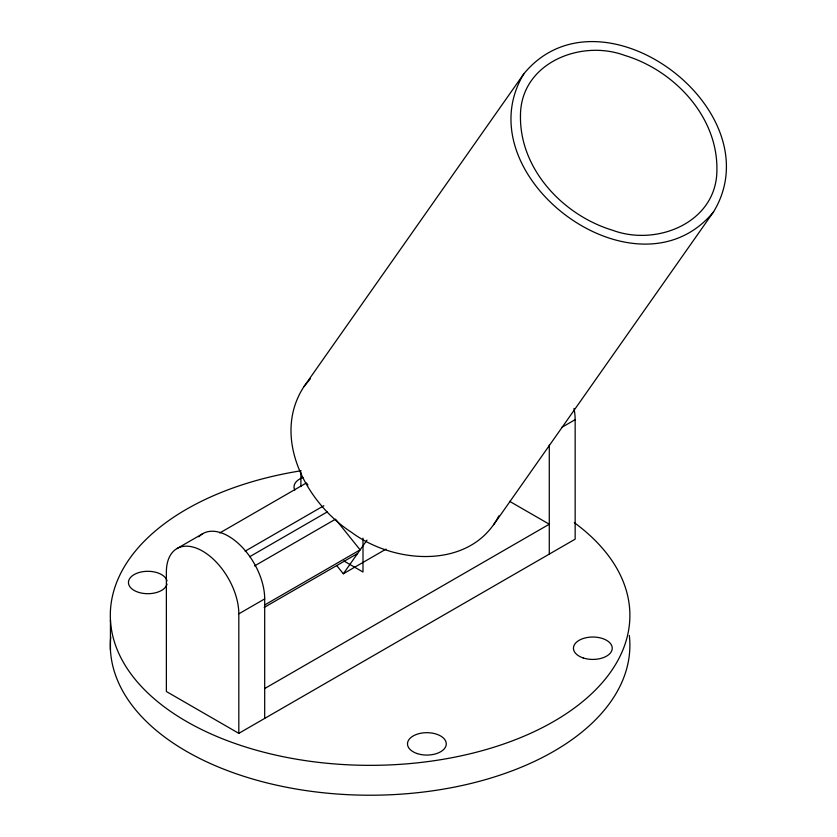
<?xml version="1.0" encoding="UTF-8"?>
<svg xmlns="http://www.w3.org/2000/svg" width="837" height="837" viewBox="0 0 837 837"><rect width="100%" height="100%" fill="white"/><g stroke="black" fill="none" stroke-linecap="round" stroke-linejoin="round"><path stroke-width="1.26" d="M498.883 515.874C471.064 569.934 394.478 564.368 351.645 532.405C306.08 503.1 271.052 437.228 303.873 386.725L523.795 73.865C600.736 -19.858 774.895 110.296 713.584 211.824L493.673 524.684M523.795 73.865C462.484 175.383 636.643 305.536 713.584 211.824M336.798 565.666L343.316 573.784L366.972 540.127M303.873 386.725L310.328 378.784M176.984 548.57L202.847 533.629M219.744 532.97L306.363 482.959L307.953 484.937M245.126 551.175L323.867 505.715M249.604 556.751L327.225 511.941M254.5 565.958L335.491 519.191L360.13 549.857L264.523 605.057M238.817 613.845A51.224 29.577 60 0 0 202.596 551.112A51.224 29.577 60 0 0 166.375 572.016L166.375 691.519L238.817 733.348L238.817 613.845L264.691 598.905A51.224 29.577 60 0 0 239.403 544.437A51.224 29.577 60 0 0 198.84 536.82M561.658 427.456L575.155 419.661A51.224 29.577 60 0 0 573.983 408.446M264.178 607.442L357.545 553.539M343.316 573.784L386.066 549.103M264.691 688.537L549.281 524.224L509.66 501.353M238.817 733.348L575.155 539.164L575.155 419.661M343.808 560.936L362.996 572.016L362.996 538.128M549.281 444.991L549.281 554.094M300.912 472.298L300.912 486.632M264.691 598.905L264.691 718.408M110.442 619.997L110.442 649.878M167.034 584.09A19.387 11.195 0 0 1 137.352 591.916A19.387 11.195 0 0 1 137.352 573.083A19.387 11.195 0 0 1 167.034 580.909M294.812 490.053A19.387 11.195 0 0 1 302.931 477.488M574.276 522.633A259.784 149.98 0 0 1 502.315 744.47A259.784 149.98 0 0 1 130.959 673.952A259.784 149.98 0 0 1 301.132 470.76M629.33 635.44A259.784 149.98 0 0 1 371.471 795.223A259.784 149.98 0 0 1 110.704 637.02M520.468 115.59C519.526 169.21 563.249 215.391 612.653 230.269C656.721 246.727 716.817 222.569 716.901 170.089C717.853 116.479 674.13 70.287 624.716 55.409C580.658 38.962 520.562 63.11 520.468 115.59M583.148 657.924A19.387 11.195 0 0 0 612.234 648.225A19.387 11.195 0 0 0 583.148 638.526A19.387 11.195 0 0 0 583.148 657.924M417.182 753.572A19.387 11.195 0 0 0 446.267 743.884A19.387 11.195 0 0 0 417.182 734.185A19.387 11.195 0 0 0 417.182 753.572"/></g></svg>
